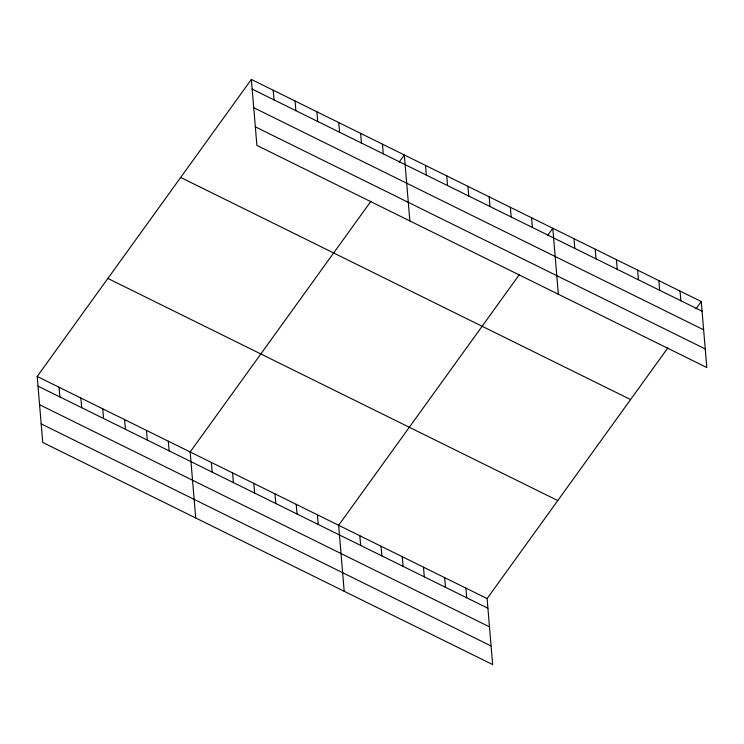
<?xml version="1.0" encoding="UTF-8"?>
<svg xmlns="http://www.w3.org/2000/svg" width="744" height="744" viewBox="0 0 744 744"><rect width="100%" height="100%" fill="white"/><g stroke="black" fill="none" stroke-linecap="round" stroke-linejoin="round"><path stroke-width="1.12" d="M667.889 347.829L487.106 598.585L492.649 664.569L42.743 442.457L37.2 376.464L251.351 79.431L701.257 301.543L706.8 367.536L256.894 145.415L251.351 79.431M370.949 201.233L190.166 451.989L195.709 517.973M399.082 162.211L404.317 154.947L409.86 220.94M519.414 274.536L338.641 525.283L344.184 591.275M547.556 235.504L552.792 228.25L558.335 294.233M696.021 308.807L701.257 301.543M252.16 89.094L702.066 311.215M253.723 107.685L703.629 329.797M255.332 126.833L705.238 348.945M180.68 177.453L630.587 399.565M107.871 278.442L557.777 500.563M37.2 376.464L487.106 598.585M38.009 386.136L487.915 608.248M39.572 404.717L489.478 626.839M41.18 423.866L491.087 645.987M680.053 291.071L680.862 300.743M658.84 280.6L659.649 290.272M637.627 270.128L638.445 279.8M616.423 259.656L617.232 269.328M595.209 249.194L596.018 258.856M573.996 238.722L574.814 248.384M531.579 217.778L532.388 227.441M510.365 207.306L511.184 216.969M489.161 196.835L489.971 206.497M467.948 186.363L468.757 196.025M446.735 175.891L447.553 185.554M465.902 588.113L466.711 597.776M425.531 165.419L426.34 175.082M444.689 577.642L445.498 587.304M423.476 567.17L424.294 576.832M382.463 144.159L383.281 153.822M402.272 556.698L403.081 566.361M360.617 133.371L361.426 143.034M381.058 546.226L381.867 555.889M338.762 122.583L339.571 132.246M359.845 535.754L360.663 545.417M316.907 111.795L317.716 121.458M295.052 101.007L295.87 110.67M317.428 514.811L318.237 524.483M273.206 90.219L274.015 99.882M296.214 504.339L297.033 514.011M275.01 493.867L275.819 503.539M253.797 483.395L254.606 493.067M232.593 472.933L233.402 482.596M211.38 462.461L212.189 472.124M168.321 441.201L169.13 450.864M146.466 430.413L147.275 440.076M124.611 419.625L125.42 429.288M102.756 408.828L103.574 418.5M80.91 398.04L81.719 407.712M59.055 387.252L59.864 396.924"/></g></svg>
